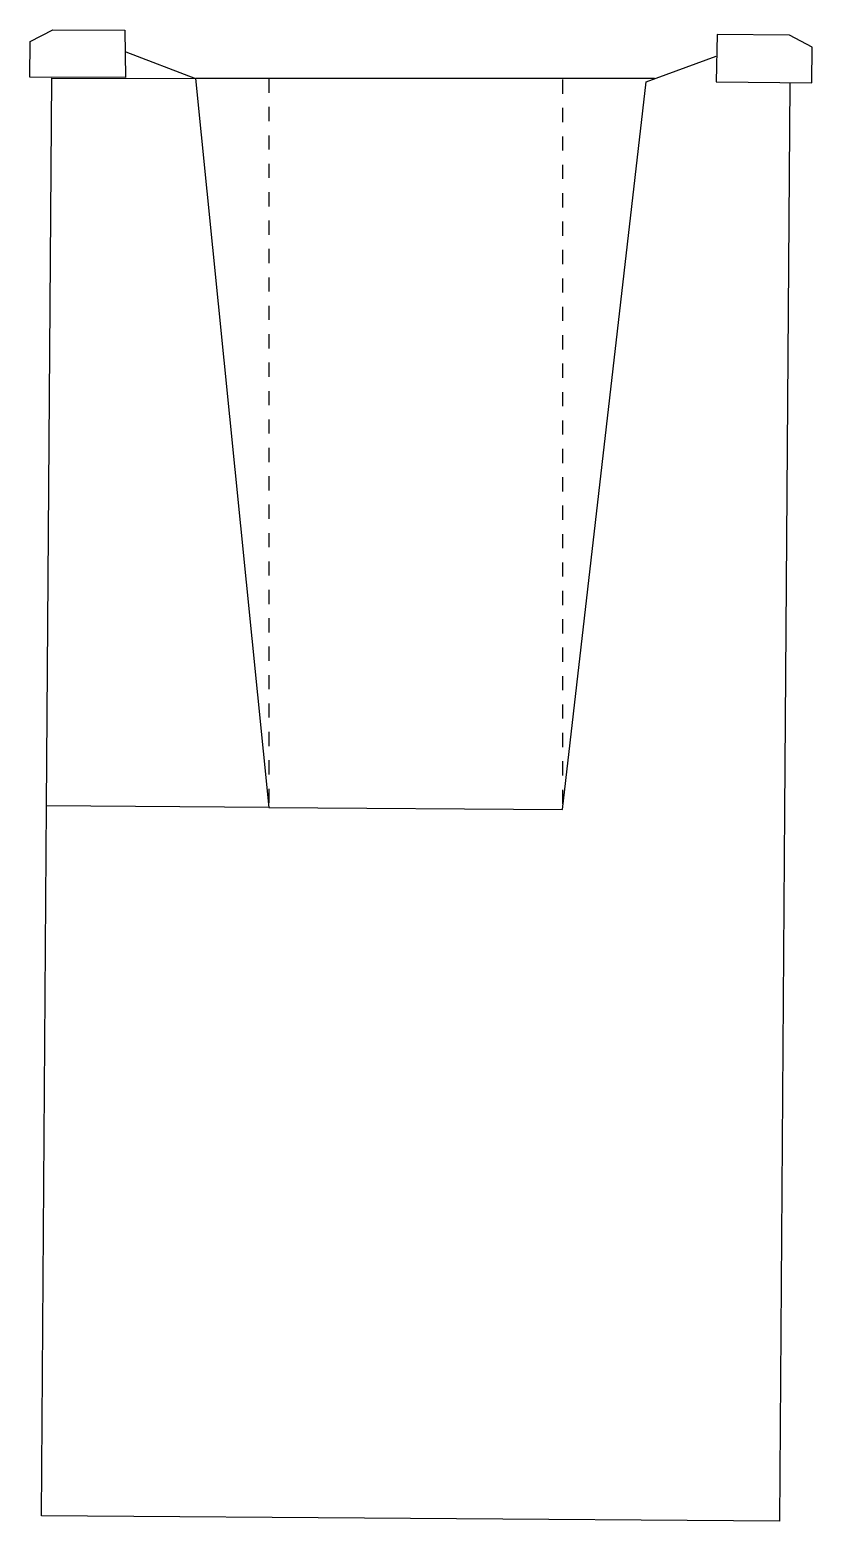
# Model space of a CAD drawing. Header units: centimetres. Extents: x 102.1 to 125.3, y 164.5 to 175.
# Drawn here: x 102.12 to 107.63, y 164.49 to 174.99 of the extents above.
import ezdxf

# ---------------------------------------------------------------- set-up
doc = ezdxf.new("R2010")
doc.units = ezdxf.units.CM
doc.linetypes.add('ACAD_ISO03W100', pattern=[30, 12, -18])
doc.layers.add('aux', color=4, linetype='Continuous', plot=False)

msp = doc.modelspace()

# ---------------------------------------------------------------- linework, layer by layer
for points in [[(102.121, 174.913), (102.281, 174.994), (102.789, 174.991), (102.793, 174.658), (102.12, 174.661), (102.121, 174.913)], [(107.626, 174.873), (107.467, 174.957), (106.958, 174.962), (106.95, 174.628), (107.623, 174.622), (107.626, 174.873)], [(102.796, 174.839), (103.286, 174.652), (103.801, 169.519), (105.868, 169.505), (106.457, 174.629), (106.95, 174.809)], [(107.468, 174.616), (107.432, 169.493), (107.396, 164.493), (102.202, 164.531), (102.238, 169.531), (102.274, 174.654)]]:
    msp.add_lwpolyline(points)
at = {"layer": 'aux'}
msp.add_line((106.517, 174.651), (103.286, 174.651), dxfattribs=at)
at = {"layer": 'aux', "color": 1, "linetype": 'ACAD_ISO03W100', "ltscale": 0.0001}
for p, q in [((103.801, 174.651), (103.801, 169.512)), ((105.868, 174.644), (105.868, 169.505))]:
    msp.add_line(p, q, dxfattribs=at)
at = {"layer": 'aux', "color": 2}
msp.add_lwpolyline([(103.801, 169.519), (102.238, 169.531), (102.274, 174.654), (103.286, 174.652)], close=True, dxfattribs=at)

doc.saveas('drawing.dxf')
